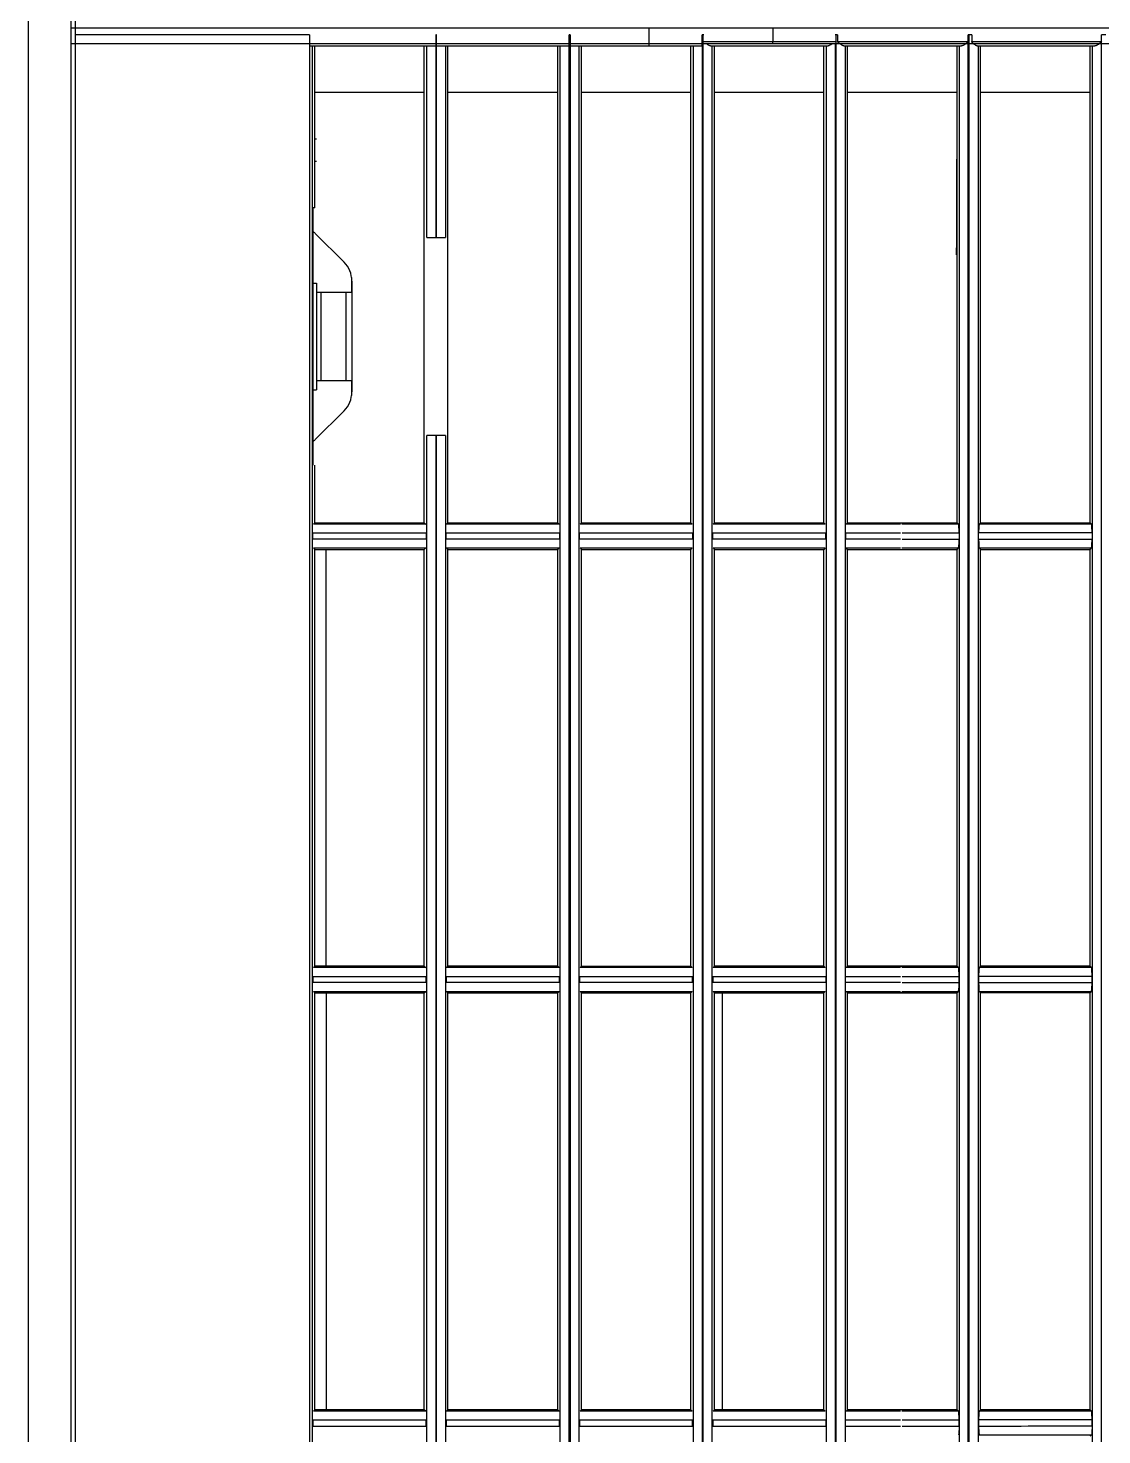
# Model space of a CAD drawing. Header units: centimetres. Extents: x 31 to 22766, y 238 to 3306.
# Drawn here: x 606.54 to 618.64, y 2047.44 to 2063.3 of the extents above; entities that cross this region are included whole.
import ezdxf
from ezdxf.xclip import XClip

# ---------------------------------------------------------------- set-up
doc = ezdxf.new("R2010")
doc.units = ezdxf.units.CM
doc.header["$XCLIPFRAME"] = 0
doc.linetypes.add('HIDDEN', pattern=[0.375, 0.25, -0.125])
doc.layers.add('00_BORDA_SIVA', color=5, linetype='Continuous', lineweight=25)

# ---------------------------------------------------------------- blocks, each defined once
blk = doc.blocks.new('DUVAR PLANI')
at = {"layer": '00_BORDA_SIVA', "color": 251, "linetype": 'HIDDEN', "ltscale": 50}
blk.add_line((34885.638, 6472.619), (34885.638, 6622.619), dxfattribs=at)
blk = doc.blocks.new('fxaq 7.1 kw iç ünite')
at = {"color": 7, "linetype": 'Continuous', "true_color": 0xffffff}
for p, q in [((12691.404, 4111.579), (12597.465, 4111.579)), ((12598.404, 4111.093), (12700.404, 4111.093)), ((12700.404, 4111.05), (12598.404, 4111.05)), ((12685.504, 4092.179), (12685.504, 4111.093)), ((12685.604, 4108.407), (12685.604, 4111.05)), ((12685.679, 4092.074), (12685.679, 4111.093)), ((12685.604, 4108.407), (12603.004, 4108.407)), ((12685.479, 4108.377), (12603.129, 4108.377)), ((12669.92, 4108.367), (12669.92, 4107.092)), ((12669.989, 4108.367), (12669.92, 4108.367)), ((12669.989, 4108.367), (12669.989, 4107.092)), ((12670.088, 4107.096), (12670.088, 4108.362)), ((12670.104, 4108.346), (12670.088, 4108.362)), ((12670.104, 4108.346), (12674.804, 4108.346)), ((12670.104, 4107.112), (12670.104, 4108.346)), ((12674.82, 4108.362), (12674.804, 4108.346)), ((12674.804, 4108.346), (12674.804, 4107.113)), ((12674.804, 4108.346), (12674.804, 4108.346)), ((12674.82, 4108.362), (12674.82, 4107.096)), ((12674.92, 4107.092), (12674.92, 4108.367)), ((12674.989, 4108.367), (12674.92, 4108.367)), ((12674.989, 4108.367), (12674.989, 4107.092)), ((12675.088, 4108.362), (12675.105, 4108.346)), ((12675.088, 4107.096), (12675.088, 4108.362)), ((12675.105, 4107.113), (12675.105, 4108.346)), ((12675.105, 4108.346), (12675.105, 4108.346)), ((12675.105, 4108.346), (12679.804, 4108.346)), ((12679.82, 4108.362), (12679.804, 4108.346)), ((12679.804, 4108.346), (12679.804, 4107.112)), ((12679.82, 4108.362), (12679.82, 4107.096)), ((12679.92, 4108.367), (12679.989, 4108.367)), ((12679.92, 4107.092), (12679.92, 4108.367)), ((12679.989, 4108.367), (12679.989, 4107.092)), ((12680.088, 4108.362), (12680.104, 4108.346)), ((12680.088, 4107.096), (12680.088, 4108.362)), ((12680.104, 4108.346), (12680.104, 4107.112)), ((12680.104, 4108.346), (12680.754, 4108.346)), ((12683.654, 4108.367), (12680.754, 4108.367)), ((12681.042, 4108.341), (12681.367, 4108.017)), ((12681.604, 4108.367), (12681.604, 4108.329)), ((12682.804, 4108.329), (12681.604, 4108.329)), ((12681.704, 4107.931), (12681.704, 4108.329)), ((12682.704, 4108.329), (12682.704, 4107.931)), ((12682.804, 4108.367), (12682.804, 4108.329)), ((12683.042, 4108.017), (12683.367, 4108.341)), ((12683.654, 4108.346), (12683.654, 4108.367)), ((12683.654, 4108.346), (12685.479, 4108.346)), ((12684.179, 4108.329), (12684.179, 4108.346)), ((12684.429, 4108.329), (12684.429, 4108.346)), ((12684.954, 4107.112), (12684.954, 4108.346)), ((12685.479, 4106.984), (12685.479, 4108.407)), ((12674.804, 4108.22), (12670.104, 4108.22)), ((12675.105, 4108.22), (12679.804, 4108.22)), ((12682.704, 4108.279), (12681.704, 4108.279)), ((12681.704, 4107.992), (12682.704, 4107.992)), ((12681.54, 4107.931), (12681.704, 4107.931)), ((12682.83, 4107.929), (12681.579, 4107.929)), ((12682.704, 4107.931), (12682.869, 4107.931)), ((12648.472, 4107.084), (12681.087, 4107.084)), ((12669.92, 4107.092), (12669.989, 4107.092)), ((12670.088, 4107.096), (12670.104, 4107.112)), ((12670.104, 4107.112), (12674.804, 4107.112)), ((12674.804, 4107.113), (12674.82, 4107.096)), ((12674.804, 4107.112), (12674.804, 4107.113)), ((12674.92, 4107.092), (12674.989, 4107.092)), ((12675.105, 4107.113), (12675.088, 4107.096)), ((12675.105, 4107.112), (12675.105, 4107.113)), ((12675.105, 4107.112), (12679.804, 4107.112)), ((12679.804, 4107.112), (12679.82, 4107.096)), ((12679.989, 4107.092), (12679.92, 4107.092)), ((12680.104, 4107.112), (12680.088, 4107.096)), ((12680.104, 4107.112), (12685.479, 4107.112)), ((12681.087, 4106.984), (12681.087, 4107.084)), ((12683.322, 4107.084), (12683.322, 4106.984)), ((12683.322, 4107.084), (12685.479, 4107.084)), ((12648.471, 4106.974), (12681.088, 4106.974)), ((12681.088, 4106.874), (12648.471, 4106.874)), ((12681.087, 4106.984), (12648.472, 4106.984)), ((12669.92, 4106.866), (12669.92, 4105.587)), ((12669.989, 4106.866), (12669.92, 4106.866)), ((12669.989, 4106.866), (12669.989, 4105.587)), ((12670.104, 4106.845), (12670.088, 4106.861)), ((12670.088, 4105.592), (12670.088, 4106.861)), ((12674.82, 4106.861), (12674.804, 4106.845)), ((12674.82, 4106.861), (12674.82, 4105.592)), ((12674.989, 4106.866), (12674.92, 4106.866)), ((12674.92, 4105.587), (12674.92, 4106.866)), ((12674.989, 4106.866), (12674.989, 4105.587)), ((12675.088, 4106.861), (12675.105, 4106.845)), ((12675.088, 4105.592), (12675.088, 4106.861)), ((12679.82, 4106.861), (12679.804, 4106.845)), ((12679.82, 4106.861), (12679.82, 4105.592)), ((12679.92, 4105.587), (12679.92, 4106.866)), ((12679.92, 4106.866), (12679.989, 4106.866)), ((12679.989, 4106.866), (12679.989, 4105.587)), ((12680.088, 4106.861), (12680.104, 4106.845)), ((12680.088, 4105.592), (12680.088, 4106.861)), ((12681.088, 4106.974), (12681.087, 4106.984)), ((12681.088, 4106.874), (12681.088, 4106.974)), ((12683.322, 4106.984), (12683.321, 4106.974)), ((12683.321, 4106.974), (12685.604, 4106.974)), ((12683.321, 4106.974), (12683.321, 4106.874)), ((12685.479, 4106.874), (12683.321, 4106.874)), ((12685.604, 4106.984), (12683.322, 4106.984)), ((12685.479, 4105.479), (12685.479, 4106.974)), ((12685.604, 4106.974), (12685.604, 4106.984)), ((12670.104, 4106.845), (12674.804, 4106.845)), ((12670.104, 4105.608), (12670.104, 4106.845)), ((12674.804, 4106.845), (12674.804, 4105.608)), ((12674.804, 4106.845), (12674.804, 4106.845)), ((12675.105, 4106.845), (12679.804, 4106.845)), ((12675.105, 4106.845), (12675.105, 4106.845)), ((12675.105, 4105.608), (12675.105, 4106.845)), ((12679.804, 4106.845), (12679.804, 4105.608)), ((12680.104, 4106.845), (12680.104, 4105.608)), ((12680.104, 4106.845), (12685.479, 4106.845)), ((12684.954, 4105.608), (12684.954, 4106.845)), ((12670.088, 4105.592), (12670.104, 4105.608)), ((12670.104, 4105.608), (12674.804, 4105.608)), ((12674.804, 4105.608), (12674.804, 4105.608)), ((12674.804, 4105.608), (12674.82, 4105.592)), ((12675.105, 4105.608), (12675.088, 4105.592)), ((12675.105, 4105.608), (12679.804, 4105.608)), ((12675.105, 4105.608), (12675.105, 4105.608)), ((12679.804, 4105.608), (12679.82, 4105.592)), ((12680.104, 4105.608), (12680.088, 4105.592)), ((12680.104, 4105.608), (12685.479, 4105.608)), ((12603.004, 4105.479), (12685.604, 4105.479)), ((12685.604, 4105.469), (12603.004, 4105.469)), ((12603.129, 4105.579), (12685.479, 4105.579)), ((12669.92, 4105.587), (12669.989, 4105.587)), ((12674.92, 4105.587), (12674.989, 4105.587)), ((12679.989, 4105.587), (12679.92, 4105.587)), ((12685.479, 4103.979), (12685.479, 4105.469)), ((12685.604, 4105.469), (12685.604, 4105.479)), ((12685.479, 4105.369), (12603.129, 4105.369)), ((12669.92, 4105.361), (12669.92, 4104.087)), ((12669.989, 4105.361), (12669.92, 4105.361)), ((12669.989, 4105.361), (12669.989, 4104.087)), ((12670.088, 4104.092), (12670.088, 4105.356)), ((12670.104, 4105.34), (12670.088, 4105.356)), ((12670.104, 4104.108), (12670.104, 4105.34)), ((12670.104, 4105.34), (12674.804, 4105.34)), ((12674.82, 4105.356), (12674.804, 4105.339)), ((12674.804, 4105.34), (12674.804, 4105.339)), ((12674.804, 4105.339), (12674.804, 4104.108)), ((12674.82, 4105.356), (12674.82, 4104.092)), ((12674.92, 4104.087), (12674.92, 4105.361)), ((12674.989, 4105.361), (12674.92, 4105.361)), ((12674.989, 4105.361), (12674.989, 4104.087)), ((12675.088, 4104.092), (12675.088, 4105.356)), ((12675.088, 4105.356), (12675.105, 4105.339)), ((12675.105, 4105.34), (12675.105, 4105.339)), ((12675.105, 4105.34), (12679.804, 4105.34)), ((12675.105, 4105.339), (12675.105, 4104.108)), ((12679.82, 4105.356), (12679.804, 4105.34)), ((12679.804, 4105.34), (12679.804, 4104.108)), ((12679.82, 4105.356), (12679.82, 4104.092)), ((12679.92, 4105.361), (12679.989, 4105.361)), ((12679.92, 4104.087), (12679.92, 4105.361)), ((12679.989, 4105.361), (12679.989, 4104.087)), ((12680.088, 4105.356), (12680.104, 4105.34)), ((12680.088, 4104.092), (12680.088, 4105.356)), ((12680.104, 4105.34), (12680.104, 4104.108)), ((12680.104, 4105.34), (12685.479, 4105.34)), ((12684.954, 4104.108), (12684.954, 4105.34)), ((12685.679, 4104.579), (12685.479, 4104.579)), ((12603.129, 4104.079), (12685.479, 4104.079)), ((12669.92, 4104.087), (12669.989, 4104.087)), ((12670.088, 4104.092), (12670.104, 4104.108)), ((12670.104, 4104.108), (12674.804, 4104.108)), ((12674.804, 4104.108), (12674.804, 4104.108)), ((12674.804, 4104.108), (12674.82, 4104.092)), ((12674.92, 4104.087), (12674.989, 4104.087)), ((12675.105, 4104.108), (12675.088, 4104.092)), ((12675.105, 4104.108), (12675.105, 4104.108)), ((12675.105, 4104.108), (12679.804, 4104.108)), ((12679.804, 4104.108), (12679.82, 4104.092)), ((12679.989, 4104.087), (12679.92, 4104.087)), ((12680.104, 4104.108), (12680.088, 4104.092)), ((12680.104, 4104.108), (12685.479, 4104.108)), ((12685.604, 4103.979), (12603.004, 4103.979)), ((12603.004, 4103.969), (12685.604, 4103.969)), ((12685.479, 4103.869), (12603.129, 4103.869)), ((12669.92, 4103.86), (12669.92, 4102.586)), ((12669.989, 4103.86), (12669.92, 4103.86)), ((12669.989, 4103.86), (12669.989, 4102.586)), ((12670.088, 4102.591), (12670.088, 4103.855)), ((12670.104, 4103.839), (12670.088, 4103.855)), ((12674.82, 4103.855), (12674.804, 4103.839)), ((12674.82, 4103.855), (12674.82, 4102.591)), ((12674.989, 4103.86), (12674.92, 4103.86)), ((12674.92, 4102.586), (12674.92, 4103.86)), ((12674.989, 4103.86), (12674.989, 4102.586)), ((12675.088, 4102.591), (12675.088, 4103.855)), ((12675.088, 4103.855), (12675.105, 4103.839)), ((12679.82, 4103.855), (12679.804, 4103.839)), ((12679.82, 4103.855), (12679.82, 4102.591)), ((12679.92, 4102.586), (12679.92, 4103.86)), ((12679.92, 4103.86), (12679.989, 4103.86)), ((12679.989, 4103.86), (12679.989, 4102.586)), ((12680.088, 4103.855), (12680.104, 4103.839)), ((12680.088, 4102.591), (12680.088, 4103.855)), ((12685.479, 4103.979), (12685.604, 4103.979)), ((12685.479, 4103.881), (12685.481, 4103.887)), ((12685.479, 4102.563), (12685.479, 4103.881)), ((12685.481, 4103.887), (12685.483, 4103.893)), ((12685.483, 4103.893), (12685.486, 4103.9)), ((12685.486, 4103.9), (12685.49, 4103.907)), ((12685.49, 4103.907), (12685.494, 4103.914)), ((12685.494, 4103.914), (12685.499, 4103.922)), ((12685.499, 4103.922), (12685.505, 4103.93)), ((12685.529, 4103.961), (12685.529, 4102.479)), ((12685.604, 4103.961), (12685.604, 4103.979)), ((12670.104, 4102.607), (12670.104, 4103.839)), ((12670.104, 4103.839), (12674.804, 4103.839)), ((12674.804, 4103.753), (12670.104, 4103.753)), ((12674.804, 4103.839), (12674.804, 4103.839)), ((12674.804, 4103.839), (12674.804, 4102.607)), ((12675.105, 4103.839), (12675.105, 4103.839)), ((12675.105, 4103.839), (12679.804, 4103.839)), ((12675.105, 4102.607), (12675.105, 4103.839)), ((12679.804, 4103.839), (12679.804, 4102.607)), ((12680.104, 4103.839), (12685.479, 4103.839)), ((12680.104, 4103.839), (12680.104, 4102.607)), ((12684.954, 4102.607), (12684.954, 4103.839)), ((12685.504, 4103.182), (12685.529, 4103.182)), ((12685.679, 4103.182), (12685.529, 4103.182)), ((12603.129, 4102.579), (12685.479, 4102.579)), ((12669.989, 4102.586), (12669.92, 4102.586)), ((12670.104, 4102.607), (12670.088, 4102.591)), ((12670.104, 4102.607), (12674.804, 4102.607)), ((12674.804, 4102.607), (12674.804, 4102.607)), ((12674.82, 4102.591), (12674.804, 4102.607)), ((12674.989, 4102.586), (12674.92, 4102.586)), ((12675.088, 4102.591), (12675.105, 4102.607)), ((12675.105, 4102.607), (12675.105, 4102.607)), ((12675.105, 4102.607), (12679.804, 4102.607)), ((12679.82, 4102.591), (12679.804, 4102.607)), ((12679.92, 4102.586), (12679.989, 4102.586)), ((12680.088, 4102.591), (12680.104, 4102.607)), ((12680.104, 4102.607), (12685.479, 4102.607)), ((12603.004, 4102.469), (12685.604, 4102.469)), ((12685.504, 4102.479), (12603.104, 4102.479)), ((12685.48, 4102.559), (12685.479, 4102.563)), ((12685.481, 4102.555), (12685.48, 4102.559)), ((12685.483, 4102.55), (12685.481, 4102.555)), ((12685.486, 4102.546), (12685.483, 4102.55)), ((12685.488, 4102.541), (12685.486, 4102.546)), ((12685.491, 4102.536), (12685.488, 4102.541)), ((12685.494, 4102.53), (12685.491, 4102.536)), ((12685.497, 4102.524), (12685.494, 4102.53)), ((12685.496, 4102.414), (12685.499, 4102.419)), ((12685.5, 4102.518), (12685.497, 4102.524)), ((12685.499, 4102.419), (12685.503, 4102.425)), ((12685.503, 4102.511), (12685.5, 4102.518)), ((12685.503, 4102.425), (12685.506, 4102.43)), ((12685.506, 4102.43), (12685.51, 4102.435)), ((12685.51, 4102.435), (12685.514, 4102.44)), ((12685.514, 4102.44), (12685.519, 4102.446)), ((12685.519, 4102.446), (12685.523, 4102.45)), ((12685.523, 4102.45), (12685.529, 4102.453)), ((12685.529, 4102.453), (12685.529, 4100.979)), ((12685.604, 4102.453), (12685.529, 4102.453)), ((12685.604, 4102.453), (12685.604, 4102.479)), ((12685.479, 4102.369), (12603.129, 4102.369)), ((12669.92, 4102.362), (12669.92, 4101.742)), ((12669.92, 4102.362), (12669.989, 4102.362)), ((12669.989, 4102.362), (12669.989, 4101.742)), ((12670.088, 4102.357), (12670.104, 4102.341)), ((12670.088, 4101.743), (12670.088, 4102.357)), ((12670.104, 4102.341), (12674.804, 4102.341)), ((12670.104, 4101.105), (12670.104, 4102.341)), ((12674.804, 4102.341), (12674.82, 4102.357)), ((12674.804, 4101.105), (12674.804, 4102.341)), ((12674.804, 4102.341), (12674.804, 4101.747)), ((12674.82, 4102.357), (12674.82, 4101.743)), ((12674.92, 4102.362), (12674.989, 4102.362)), ((12674.92, 4101.742), (12674.92, 4102.362)), ((12674.989, 4102.362), (12674.989, 4101.742)), ((12675.088, 4101.743), (12675.088, 4102.357)), ((12675.104, 4102.341), (12675.088, 4102.357)), ((12675.104, 4101.105), (12675.104, 4102.341)), ((12675.104, 4102.341), (12679.804, 4102.341)), ((12675.105, 4102.341), (12675.105, 4101.747)), ((12679.804, 4102.341), (12679.82, 4102.357)), ((12679.804, 4102.341), (12679.804, 4101.105)), ((12679.82, 4102.357), (12679.82, 4101.743)), ((12679.92, 4101.742), (12679.92, 4102.362)), ((12679.989, 4102.362), (12679.92, 4102.362)), ((12679.989, 4102.362), (12679.989, 4101.742)), ((12680.104, 4102.341), (12680.088, 4102.357)), ((12680.088, 4101.743), (12680.088, 4102.357)), ((12680.104, 4102.341), (12680.104, 4101.105)), ((12680.104, 4102.341), (12685.479, 4102.341)), ((12684.954, 4101.105), (12684.954, 4102.341)), ((12685.479, 4102.38), (12685.48, 4102.383)), ((12685.479, 4101.06), (12685.479, 4102.38)), ((12685.48, 4102.383), (12685.481, 4102.387)), ((12685.481, 4102.387), (12685.482, 4102.391)), ((12685.482, 4102.391), (12685.484, 4102.395)), ((12685.484, 4102.395), (12685.487, 4102.399)), ((12685.487, 4102.399), (12685.489, 4102.404)), ((12685.489, 4102.404), (12685.492, 4102.409)), ((12685.492, 4102.409), (12685.496, 4102.414)), ((12669.92, 4101.724), (12669.92, 4101.084)), ((12669.989, 4101.724), (12669.989, 4101.084)), ((12670.088, 4101.089), (12670.088, 4101.728)), ((12674.804, 4101.743), (12674.804, 4101.105)), ((12674.989, 4101.724), (12674.989, 4101.084)), ((12675.105, 4101.743), (12675.105, 4101.105)), ((12679.821, 4101.728), (12679.821, 4101.089)), ((12679.989, 4101.724), (12679.989, 4101.084)), ((12680.088, 4101.089), (12680.088, 4101.728)), ((12603.129, 4101.079), (12685.479, 4101.079)), ((12669.822, 4101.088), (12669.821, 4101.089)), ((12669.824, 4101.088), (12669.822, 4101.088)), ((12669.826, 4101.087), (12669.824, 4101.088)), ((12669.83, 4101.087), (12669.826, 4101.087)), ((12669.834, 4101.086), (12669.83, 4101.087)), ((12669.839, 4101.086), (12669.834, 4101.086)), ((12669.845, 4101.086), (12669.839, 4101.086)), ((12669.852, 4101.085), (12669.845, 4101.086)), ((12669.859, 4101.085), (12669.852, 4101.085)), ((12669.867, 4101.085), (12669.859, 4101.085)), ((12669.875, 4101.084), (12669.867, 4101.085)), ((12669.883, 4101.084), (12669.875, 4101.084)), ((12669.892, 4101.084), (12669.883, 4101.084)), ((12669.901, 4101.084), (12669.892, 4101.084)), ((12669.91, 4101.084), (12669.901, 4101.084)), ((12669.92, 4101.084), (12669.91, 4101.084)), ((12669.92, 4101.084), (12669.989, 4101.084)), ((12669.989, 4101.084), (12669.999, 4101.084)), ((12669.999, 4101.084), (12670.008, 4101.084)), ((12670.008, 4101.084), (12670.017, 4101.084)), ((12670.017, 4101.084), (12670.026, 4101.084)), ((12670.026, 4101.084), (12670.034, 4101.084)), ((12670.034, 4101.084), (12670.042, 4101.085)), ((12670.042, 4101.085), (12670.05, 4101.085)), ((12670.05, 4101.085), (12670.057, 4101.085)), ((12670.057, 4101.085), (12670.064, 4101.086)), ((12670.064, 4101.086), (12670.07, 4101.086)), ((12670.07, 4101.086), (12670.075, 4101.086)), ((12670.075, 4101.086), (12670.079, 4101.087)), ((12670.079, 4101.087), (12670.083, 4101.087)), ((12670.083, 4101.087), (12670.085, 4101.088)), ((12670.085, 4101.088), (12670.087, 4101.088)), ((12670.087, 4101.088), (12670.088, 4101.089)), ((12670.088, 4101.089), (12670.104, 4101.105)), ((12670.104, 4101.105), (12674.804, 4101.105)), ((12674.804, 4101.105), (12674.821, 4101.089)), ((12674.92, 4101.084), (12674.989, 4101.084)), ((12674.989, 4101.084), (12674.999, 4101.084)), ((12674.999, 4101.084), (12675.008, 4101.084)), ((12675.008, 4101.084), (12675.017, 4101.084)), ((12675.017, 4101.084), (12675.026, 4101.084)), ((12675.026, 4101.084), (12675.034, 4101.084)), ((12675.034, 4101.084), (12675.042, 4101.085)), ((12675.042, 4101.085), (12675.05, 4101.085)), ((12675.05, 4101.085), (12675.057, 4101.085)), ((12675.057, 4101.085), (12675.064, 4101.086)), ((12675.064, 4101.086), (12675.07, 4101.086)), ((12675.07, 4101.086), (12675.075, 4101.086)), ((12675.075, 4101.086), (12675.079, 4101.087)), ((12675.079, 4101.087), (12675.083, 4101.087)), ((12675.083, 4101.087), (12675.085, 4101.088)), ((12675.085, 4101.088), (12675.087, 4101.088)), ((12675.087, 4101.088), (12675.088, 4101.089)), ((12675.104, 4101.105), (12675.088, 4101.089)), ((12675.104, 4101.105), (12679.804, 4101.105)), ((12679.804, 4101.105), (12679.821, 4101.089)), ((12679.989, 4101.084), (12679.92, 4101.084)), ((12679.989, 4101.084), (12679.999, 4101.084)), ((12679.999, 4101.084), (12680.008, 4101.084)), ((12680.008, 4101.084), (12680.017, 4101.084)), ((12680.017, 4101.084), (12680.026, 4101.084)), ((12680.026, 4101.084), (12680.034, 4101.084)), ((12680.034, 4101.084), (12680.042, 4101.085)), ((12680.042, 4101.085), (12680.05, 4101.085)), ((12680.05, 4101.085), (12680.057, 4101.085)), ((12680.057, 4101.085), (12680.064, 4101.086)), ((12680.064, 4101.086), (12680.07, 4101.086)), ((12680.07, 4101.086), (12680.075, 4101.086)), ((12680.075, 4101.086), (12680.079, 4101.087)), ((12680.079, 4101.087), (12680.083, 4101.087)), ((12680.083, 4101.087), (12680.085, 4101.088)), ((12680.085, 4101.088), (12680.087, 4101.088)), ((12680.087, 4101.088), (12680.088, 4101.089)), ((12680.104, 4101.105), (12680.088, 4101.089)), ((12680.104, 4101.105), (12685.479, 4101.105)), ((12683.124, 4101.111), (12683.204, 4101.111)), ((12683.204, 4101.108), (12684.204, 4101.108)), ((12684.124, 4101.108), (12684.124, 4101.105)), ((12685.48, 4101.056), (12685.479, 4101.06)), ((12685.481, 4101.051), (12685.48, 4101.056)), ((12685.482, 4101.047), (12685.481, 4101.051)), ((12685.484, 4101.042), (12685.482, 4101.047)), ((12685.487, 4101.037), (12685.484, 4101.042)), ((12685.489, 4101.031), (12685.487, 4101.037)), ((12685.492, 4101.026), (12685.489, 4101.031)), ((12685.496, 4101.02), (12685.492, 4101.026)), ((12685.499, 4101.015), (12685.496, 4101.02)), ((12685.503, 4101.009), (12685.499, 4101.015)), ((12685.506, 4101.003), (12685.503, 4101.009)), ((12685.51, 4100.998), (12685.506, 4101.003)), ((12685.514, 4100.992), (12685.51, 4100.998)), ((12685.519, 4100.987), (12685.514, 4100.992)), ((12603.004, 4100.979), (12685.604, 4100.979)), ((12603.004, 4100.969), (12685.604, 4100.969)), ((12685.479, 4100.869), (12603.129, 4100.869)), ((12669.989, 4100.863), (12669.92, 4100.863)), ((12670.104, 4100.841), (12670.088, 4100.858)), ((12670.104, 4099.605), (12670.104, 4100.841)), ((12670.104, 4100.841), (12674.804, 4100.841)), ((12674.821, 4100.858), (12674.804, 4100.841)), ((12674.804, 4099.605), (12674.804, 4100.841)), ((12674.804, 4100.841), (12674.804, 4100.841)), ((12674.822, 4100.858), (12674.821, 4100.858)), ((12674.821, 4100.858), (12674.821, 4100.721)), ((12674.824, 4100.859), (12674.822, 4100.858)), ((12674.826, 4100.859), (12674.824, 4100.859)), ((12674.83, 4100.86), (12674.826, 4100.859)), ((12674.834, 4100.86), (12674.83, 4100.86)), ((12674.839, 4100.86), (12674.834, 4100.86)), ((12674.845, 4100.861), (12674.839, 4100.86)), ((12674.851, 4100.861), (12674.845, 4100.861)), ((12674.859, 4100.862), (12674.851, 4100.861)), ((12674.866, 4100.862), (12674.859, 4100.862)), ((12674.875, 4100.862), (12674.866, 4100.862)), ((12674.883, 4100.862), (12674.875, 4100.862)), ((12674.892, 4100.862), (12674.883, 4100.862)), ((12674.901, 4100.863), (12674.892, 4100.862)), ((12674.91, 4100.863), (12674.901, 4100.863)), ((12674.92, 4100.863), (12674.91, 4100.863)), ((12674.989, 4100.863), (12674.92, 4100.863)), ((12675.088, 4100.858), (12675.105, 4100.841)), ((12675.088, 4100.721), (12675.088, 4100.858)), ((12675.105, 4100.841), (12675.105, 4100.841)), ((12675.105, 4100.841), (12679.804, 4100.841)), ((12675.105, 4099.605), (12675.105, 4100.841)), ((12679.821, 4100.858), (12679.804, 4100.841)), ((12679.804, 4100.841), (12679.804, 4099.605)), ((12679.822, 4100.858), (12679.821, 4100.858)), ((12679.824, 4100.859), (12679.822, 4100.858)), ((12679.826, 4100.859), (12679.824, 4100.859)), ((12679.83, 4100.86), (12679.826, 4100.859)), ((12679.834, 4100.86), (12679.83, 4100.86)), ((12679.839, 4100.86), (12679.834, 4100.86)), ((12679.845, 4100.861), (12679.839, 4100.86)), ((12679.851, 4100.861), (12679.845, 4100.861)), ((12679.859, 4100.862), (12679.851, 4100.861)), ((12679.866, 4100.862), (12679.859, 4100.862)), ((12679.875, 4100.862), (12679.866, 4100.862)), ((12679.883, 4100.862), (12679.875, 4100.862)), ((12679.892, 4100.862), (12679.883, 4100.862)), ((12679.901, 4100.863), (12679.892, 4100.862)), ((12679.91, 4100.863), (12679.901, 4100.863)), ((12679.92, 4100.863), (12679.91, 4100.863)), ((12679.92, 4100.863), (12679.989, 4100.863)), ((12680.088, 4100.858), (12680.104, 4100.841)), ((12680.104, 4100.841), (12685.479, 4100.841)), ((12680.104, 4100.841), (12680.104, 4099.605)), ((12684.954, 4099.605), (12684.954, 4100.841)), ((12685.479, 4100.877), (12685.48, 4100.88)), ((12685.479, 4099.557), (12685.479, 4100.877)), ((12685.48, 4100.88), (12685.481, 4100.883)), ((12685.481, 4100.883), (12685.482, 4100.886)), ((12685.482, 4100.886), (12685.484, 4100.89)), ((12685.484, 4100.89), (12685.486, 4100.893)), ((12685.486, 4100.893), (12685.489, 4100.898)), ((12685.489, 4100.898), (12685.492, 4100.902)), ((12685.492, 4100.902), (12685.495, 4100.906)), ((12685.495, 4100.906), (12685.498, 4100.911)), ((12685.498, 4100.911), (12685.502, 4100.916)), ((12685.502, 4100.916), (12685.505, 4100.921)), ((12685.505, 4100.921), (12685.509, 4100.925)), ((12685.509, 4100.925), (12685.514, 4100.93)), ((12685.514, 4100.93), (12685.518, 4100.934)), ((12685.518, 4100.934), (12685.523, 4100.938)), ((12685.524, 4100.982), (12685.519, 4100.987)), ((12685.523, 4100.938), (12685.529, 4100.94)), ((12685.529, 4100.979), (12685.524, 4100.982)), ((12685.529, 4100.94), (12685.529, 4099.479)), ((12685.604, 4100.94), (12685.529, 4100.94)), ((12685.604, 4100.94), (12685.604, 4100.979)), ((12674.821, 4100.721), (12674.821, 4100.591)), ((12675.088, 4100.591), (12675.088, 4100.721)), ((12674.821, 4100.591), (12674.821, 4100.465)), ((12675.088, 4100.465), (12675.088, 4100.591)), ((12674.821, 4100.465), (12674.821, 4100.343)), ((12675.088, 4100.343), (12675.088, 4100.465)), ((12674.821, 4100.343), (12674.821, 4100.222)), ((12674.821, 4100.222), (12674.821, 4100.101)), ((12675.088, 4100.222), (12675.088, 4100.343)), ((12675.088, 4100.101), (12675.088, 4100.222)), ((12674.821, 4100.101), (12674.821, 4099.979)), ((12675.088, 4099.979), (12675.088, 4100.101)), ((12674.821, 4099.979), (12674.821, 4099.854)), ((12675.088, 4099.854), (12675.088, 4099.979)), ((12674.821, 4099.854), (12674.821, 4099.725)), ((12674.821, 4099.725), (12674.821, 4099.589)), ((12675.088, 4099.725), (12675.088, 4099.854)), ((12675.088, 4099.589), (12675.088, 4099.725)), ((12603.129, 4099.579), (12685.479, 4099.579)), ((12669.821, 4099.589), (12669.804, 4099.605)), ((12669.822, 4099.588), (12669.821, 4099.589)), ((12669.824, 4099.588), (12669.822, 4099.588)), ((12669.826, 4099.588), (12669.824, 4099.588)), ((12669.83, 4099.587), (12669.826, 4099.588)), ((12669.834, 4099.587), (12669.83, 4099.587)), ((12669.839, 4099.586), (12669.834, 4099.587)), ((12669.845, 4099.586), (12669.839, 4099.586)), ((12669.852, 4099.585), (12669.845, 4099.586)), ((12669.859, 4099.585), (12669.852, 4099.585)), ((12669.867, 4099.585), (12669.859, 4099.585)), ((12669.875, 4099.585), (12669.867, 4099.585)), ((12669.884, 4099.584), (12669.875, 4099.585)), ((12669.892, 4099.584), (12669.884, 4099.584)), ((12669.901, 4099.584), (12669.892, 4099.584)), ((12669.911, 4099.584), (12669.901, 4099.584)), ((12669.921, 4099.584), (12669.911, 4099.584)), ((12669.921, 4099.584), (12669.988, 4099.584)), ((12669.988, 4099.584), (12669.998, 4099.584)), ((12669.998, 4099.584), (12670.008, 4099.584)), ((12670.008, 4099.584), (12670.017, 4099.584)), ((12670.017, 4099.584), (12670.025, 4099.584)), ((12670.025, 4099.584), (12670.034, 4099.585)), ((12670.034, 4099.585), (12670.042, 4099.585)), ((12670.042, 4099.585), (12670.05, 4099.585)), ((12670.05, 4099.585), (12670.057, 4099.585)), ((12670.057, 4099.585), (12670.064, 4099.586)), ((12670.064, 4099.586), (12670.07, 4099.586)), ((12670.07, 4099.586), (12670.075, 4099.587)), ((12670.075, 4099.587), (12670.079, 4099.587)), ((12670.079, 4099.587), (12670.083, 4099.588)), ((12670.083, 4099.588), (12670.085, 4099.588)), ((12670.085, 4099.588), (12670.087, 4099.588)), ((12670.087, 4099.588), (12670.088, 4099.589)), ((12670.088, 4099.589), (12670.104, 4099.605)), ((12670.104, 4099.605), (12674.804, 4099.605)), ((12674.804, 4099.605), (12674.804, 4099.605)), ((12674.804, 4099.605), (12674.821, 4099.589)), ((12674.921, 4099.584), (12674.988, 4099.584)), ((12674.988, 4099.584), (12674.998, 4099.584)), ((12674.998, 4099.584), (12675.008, 4099.584)), ((12675.008, 4099.584), (12675.017, 4099.584)), ((12675.017, 4099.584), (12675.025, 4099.584)), ((12675.025, 4099.584), (12675.034, 4099.585)), ((12675.034, 4099.585), (12675.042, 4099.585)), ((12675.042, 4099.585), (12675.05, 4099.585)), ((12675.05, 4099.585), (12675.057, 4099.585)), ((12675.057, 4099.585), (12675.064, 4099.586)), ((12675.064, 4099.586), (12675.07, 4099.586)), ((12675.07, 4099.586), (12675.075, 4099.587)), ((12675.075, 4099.587), (12675.079, 4099.587)), ((12675.079, 4099.587), (12675.083, 4099.588)), ((12675.083, 4099.588), (12675.085, 4099.588)), ((12675.085, 4099.588), (12675.087, 4099.588)), ((12675.087, 4099.588), (12675.088, 4099.589)), ((12675.105, 4099.605), (12675.088, 4099.589)), ((12675.105, 4099.605), (12675.105, 4099.605)), ((12675.105, 4099.605), (12679.804, 4099.605)), ((12679.804, 4099.605), (12679.821, 4099.589)), ((12679.988, 4099.584), (12679.921, 4099.584)), ((12679.988, 4099.584), (12679.998, 4099.584)), ((12679.998, 4099.584), (12680.008, 4099.584)), ((12680.008, 4099.584), (12680.017, 4099.584)), ((12680.017, 4099.584), (12680.025, 4099.584)), ((12680.025, 4099.584), (12680.034, 4099.585)), ((12680.034, 4099.585), (12680.042, 4099.585)), ((12680.042, 4099.585), (12680.05, 4099.585)), ((12680.05, 4099.585), (12680.057, 4099.585)), ((12680.057, 4099.585), (12680.064, 4099.586)), ((12680.064, 4099.586), (12680.07, 4099.586)), ((12680.07, 4099.586), (12680.075, 4099.587)), ((12680.075, 4099.587), (12680.079, 4099.587)), ((12680.079, 4099.587), (12680.083, 4099.588)), ((12680.083, 4099.588), (12680.085, 4099.588)), ((12680.085, 4099.588), (12680.087, 4099.588)), ((12680.087, 4099.588), (12680.088, 4099.589)), ((12680.104, 4099.605), (12680.088, 4099.589)), ((12680.104, 4099.605), (12685.479, 4099.605)), ((12603.004, 4099.479), (12685.604, 4099.479)), ((12685.48, 4099.552), (12685.479, 4099.557)), ((12685.481, 4099.548), (12685.48, 4099.552)), ((12685.483, 4099.543), (12685.481, 4099.548)), ((12685.484, 4099.538), (12685.483, 4099.543)), ((12685.486, 4099.533), (12685.484, 4099.538)), ((12685.489, 4099.528), (12685.486, 4099.533)), ((12685.492, 4099.523), (12685.489, 4099.528)), ((12685.495, 4099.517), (12685.492, 4099.523)), ((12685.498, 4099.512), (12685.495, 4099.517)), ((12685.502, 4099.506), (12685.498, 4099.512)), ((12685.506, 4099.501), (12685.502, 4099.506)), ((12685.51, 4099.495), (12685.506, 4099.501)), ((12685.514, 4099.49), (12685.51, 4099.495)), ((12685.518, 4099.486), (12685.514, 4099.49)), ((12685.523, 4099.481), (12685.518, 4099.486)), ((12685.529, 4099.479), (12685.523, 4099.481)), ((12685.604, 4099.428), (12685.604, 4099.479))]:
    blk.add_line(p, q, dxfattribs=at)
for centre, radius, start, end in [((12681.254, 4108.553), 0.3, 218.3911, 225), ((12683.154, 4108.553), 0.3, 315, 321.6089), ((12681.579, 4108.229), 0.3, 225, 270), ((12682.83, 4108.229), 0.3, 270, 315), ((52264.437, 4103.977), 39589.617, 180.003254, 180.00418), ((51752.39, 4103.892), 39077.47, 180.003178, 180.004118), ((-26915.273, 4103.977), 39590.361, 359.99582, 359.996746), ((51757.373, 4103.892), 39077.453, 180.003178, 180.004118), ((12674.906, 4101.798), 0.715, 263.1416, 271.1645), ((12679.906, 4101.798), 0.715, 263.1416, 271.1645), ((12669.906, 4100.15), 0.713, 88.8617, 96.9066), ((48417.911, 4103.788), 35748.091, 180.004697, 180.006731), ((49465.313, 4103.835), 36795.393, 180.004629, 180.00662), ((-24125.396, 4103.835), 36795.385, 359.99338, 359.995371), ((12670.003, 4100.15), 0.713, 83.0934, 91.1383), ((-23077.995, 4103.788), 35748.084, 359.993269, 359.995303), ((56974.365, 4104.572), 44299.445, 180.004797, 180.006451), ((-24120.384, 4103.835), 36795.372, 359.99338, 359.995371), ((12675.003, 4100.15), 0.713, 83.0934, 91.1383), ((48296.902, 4103.775), 35617.081, 180.004693, 180.006734), ((56979.36, 4104.572), 44299.44, 180.004797, 180.006451), ((-24115.401, 4103.835), 36795.39, 359.99338, 359.995371), ((12680.003, 4100.15), 0.713, 83.0934, 91.1383), ((-23067.97, 4103.788), 35748.058, 359.993269, 359.995303), ((12674.906, 4100.298), 0.714, 263.1269, 271.1512), ((12679.906, 4100.298), 0.714, 263.1269, 271.1512)]:
    blk.add_arc(centre, radius, start, end, dxfattribs=at)
blk = doc.blocks.new('G$CCD2FF134')
at = {"rotation": 90}
blk.add_blockref('fxaq 7.1 kw iç ünite', (1011.093, -12894.404), dxfattribs=at)

msp = doc.modelspace()

# ---------------------------------------------------------------- block references
ref = msp.add_blockref('G$CCD2FF134', (3707.025, 2272.025))
XClip(ref).set_block_clipping_path([(-3470.0000000001, -1889.9999999982), (349.9999999999, 300.0000000019)])
msp.add_blockref('DUVAR PLANI', (-34278.613, -4520.594))

doc.saveas('drawing.dxf')
